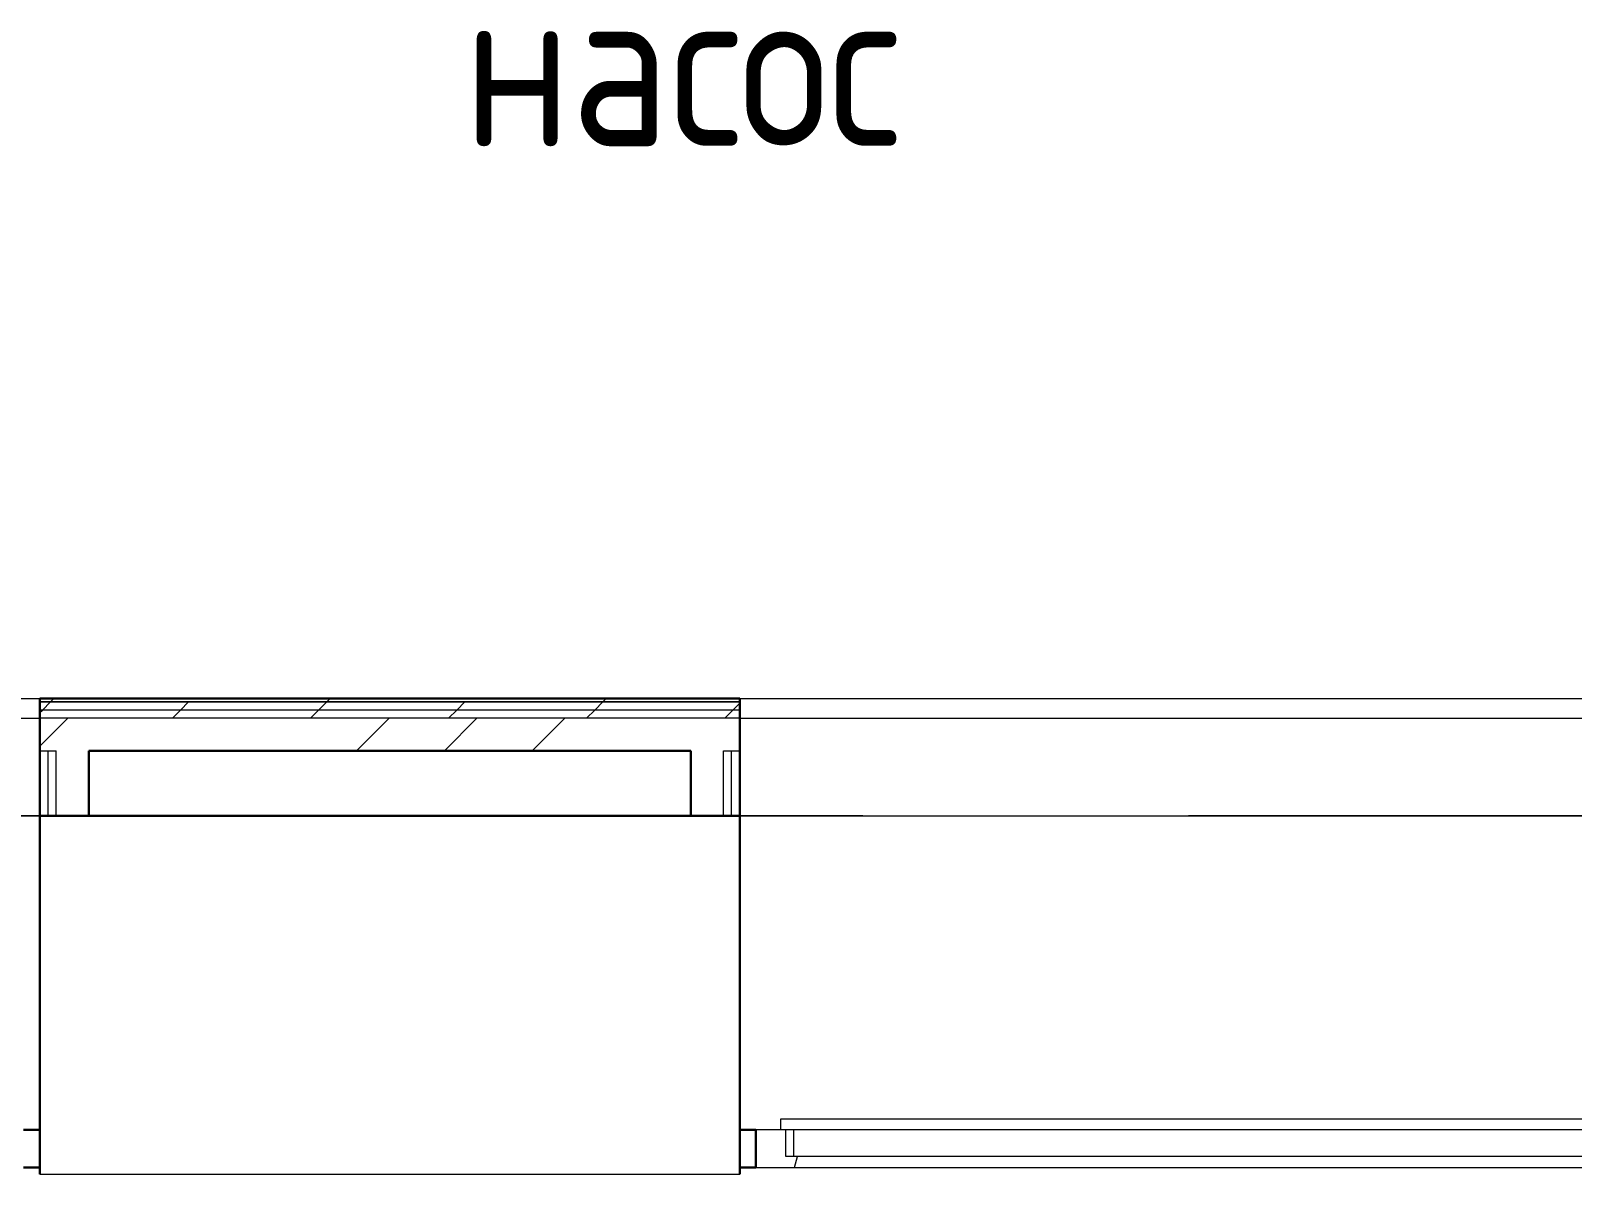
# Model space of a CAD drawing. Header units: millimetres. Extents: x -88595 to 880822, y -1054509 to -148035.
# Drawn here: x 430134 to 432502, y -247802 to -246047 of the extents above; entities that cross this region are included whole.
import ezdxf

# ---------------------------------------------------------------- set-up
doc = ezdxf.new("R2010")
doc.units = ezdxf.units.MM
doc.linetypes.add('ADSK_Линия сетки', pattern=[25, 20, -2.5, 0, -2.5])
for name, color, linetype, lineweight in [('_ Окна', 7, 'Continuous', 30), ('Аннотация', 7, 'Continuous', 20), ('Оборудование', 7, 'Continuous', 18), ('Окна', 7, 'Continuous', 9), ('Оси', 7, 'Continuous', 9), ('Стены внутренние', 7, 'Continuous', 18), ('Стены наружные', 7, 'Continuous', 18), ('Стены штриховка', 7, 'Continuous', 9)]:
    doc.layers.add(name, color=color, linetype=linetype, lineweight=lineweight)
doc.styles.add('$5$GOST Common', font='GOST_Common.ttf', dxfattribs={"width": 0.9, "height": 250})

# ---------------------------------------------------------------- blocks, each defined once
blk = doc.blocks.new('3 этаж')
at = {"layer": '_ Окна'}
for p, q in [((442028.9, 678691.9), (442003.9, 678691.9)), ((443128.9, 678691.9), (443103.9, 678691.9)), ((443128.9, 678633.9), (443128.9, 678691.9)), ((442003.9, 678633.9), (442028.9, 678633.9)), ((443103.9, 678633.9), (443128.9, 678633.9))]:
    blk.add_line(p, q, dxfattribs=at)
at = {"layer": '_ Окна', "lineweight": 18}
for p, q in [((443166.9, 678691.9), (443128.9, 678691.9)), ((443128.9, 678691.9), (443128.9, 678633.9)), ((443174.9, 678650.9), (443174.9, 678691.9)), ((443186.9, 678650.9), (443174.9, 678650.9)), ((443188.3, 678633.9), (443192.9, 678650.9)), ((443128.9, 678633.9), (443188.3, 678633.9))]:
    blk.add_line(p, q, dxfattribs=at)
at = {"layer": 'Окна'}
for p, q in [((443166.9, 678708.9), (444790.9, 678708.9)), ((443166.9, 678691.9), (443166.9, 678708.9)), ((444790.9, 678691.9), (443166.9, 678691.9)), ((443186.9, 678650.9), (443186.9, 678691.9)), ((444770.9, 678650.9), (443186.9, 678650.9)), ((443188.3, 678633.9), (444769.5, 678633.9))]:
    blk.add_line(p, q, dxfattribs=at)
at = {"layer": 'Оси', "linetype": 'ADSK_Линия сетки', "ltscale": 100}
blk.add_line((460793.9, 679173.9), (389071.6, 679173.9), dxfattribs=at)
at = {"layer": 'Стены внутренние'}
for p, q in [((440278.9, 679173.9), (442028.9, 679173.9)), ((443103.9, 679173.9), (444853.9, 679173.9)), ((442028.9, 678623.9), (443103.9, 678623.9))]:
    blk.add_line(p, q, dxfattribs=at)
at = {"layer": 'Стены внутренние', "lineweight": 30}
for p, q in [((442028.9, 679173.9), (442028.9, 678623.9)), ((442103.9, 679173.9), (443028.9, 679173.9)), ((443103.9, 679173.9), (443103.9, 678623.9))]:
    blk.add_line(p, q, dxfattribs=at)
at = {"layer": 'Стены наружные'}
for p, q in [((440278.9, 679353.9), (442028.9, 679353.9)), ((443103.9, 679353.9), (444853.9, 679353.9)), ((440278.9, 679323.9), (442028.9, 679323.9)), ((443103.9, 679323.9), (444853.9, 679323.9))]:
    blk.add_line(p, q, dxfattribs=at)
at = {"layer": 'Стены наружные', "lineweight": 30}
for p, q in [((442028.9, 679353.9), (443103.9, 679353.9)), ((442028.9, 679173.9), (442028.9, 679353.9)), ((443103.9, 679353.9), (443103.9, 679173.9)), ((442103.9, 679273.9), (443028.9, 679273.9)), ((442103.9, 679273.9), (442103.9, 679173.9)), ((443028.9, 679173.9), (443028.9, 679273.9)), ((442028.9, 679173.9), (442103.9, 679173.9)), ((443028.9, 679173.9), (443103.9, 679173.9))]:
    blk.add_line(p, q, dxfattribs=at)
at = {"layer": 'Стены наружные', "linetype": 'Continuous', "lineweight": 9}
for p, q in [((442028.9, 679332.5), (442032.8, 679336.4)), ((442032.8, 679336.4), (442045.3, 679348.9)), ((442045.3, 679348.9), (442050.3, 679353.9)), ((442232.4, 679323.9), (442244.9, 679336.4)), ((442244.9, 679336.4), (442257.4, 679348.9)), ((442444.6, 679323.9), (442457.1, 679336.4)), ((442457.1, 679336.4), (442469.6, 679348.9)), ((442469.6, 679348.9), (442474.6, 679353.9)), ((442656.7, 679323.9), (442669.2, 679336.4)), ((442669.2, 679336.4), (442681.7, 679348.9)), ((442868.8, 679323.9), (442881.3, 679336.4)), ((442881.3, 679336.4), (442893.8, 679348.9)), ((442893.8, 679348.9), (442898.8, 679353.9)), ((443081, 679323.9), (443093.5, 679336.4)), ((443093.5, 679336.4), (443103.9, 679346.8)), ((442028.9, 679281), (442071.8, 679323.9)), ((442515.2, 679273.9), (442565.2, 679323.9)), ((442650.2, 679273.9), (442700.2, 679323.9)), ((442785.1, 679273.9), (442835.1, 679323.9))]:
    blk.add_line(p, q, dxfattribs=at)
at = {"layer": 'Стены штриховка'}
for p, q in [((442028.9, 679348.9), (443103.9, 679348.9)), ((443103.9, 679348.9), (442028.9, 679348.9)), ((443103.9, 679336.4), (442028.9, 679336.4)), ((443103.9, 679323.9), (442028.9, 679323.9)), ((442028.9, 679273.9), (442053.9, 679273.9)), ((442041.4, 679173.9), (442041.4, 679273.9)), ((442053.9, 679173.9), (442053.9, 679273.9)), ((443078.9, 679173.9), (443078.9, 679273.9)), ((443078.9, 679273.9), (443103.9, 679273.9)), ((443091.4, 679173.9), (443091.4, 679273.9))]:
    blk.add_line(p, q, dxfattribs=at)

msp = doc.modelspace()

# ---------------------------------------------------------------- block references
at = {"layer": 'Оборудование', "color": 5, "true_color": 0x0000ff}
msp.add_blockref('3 этаж', (-11880.6, -926425.8), dxfattribs=at)

# ---------------------------------------------------------------- texts
at = {"layer": 'Аннотация', "lineweight": 9, "insert": (430798.5, -245973.8), "char_height": 250, "width": 937.974, "attachment_point": 1, "style": '$5$GOST Common'}
msp.add_mtext('насос', dxfattribs=at)

doc.saveas('drawing.dxf')
